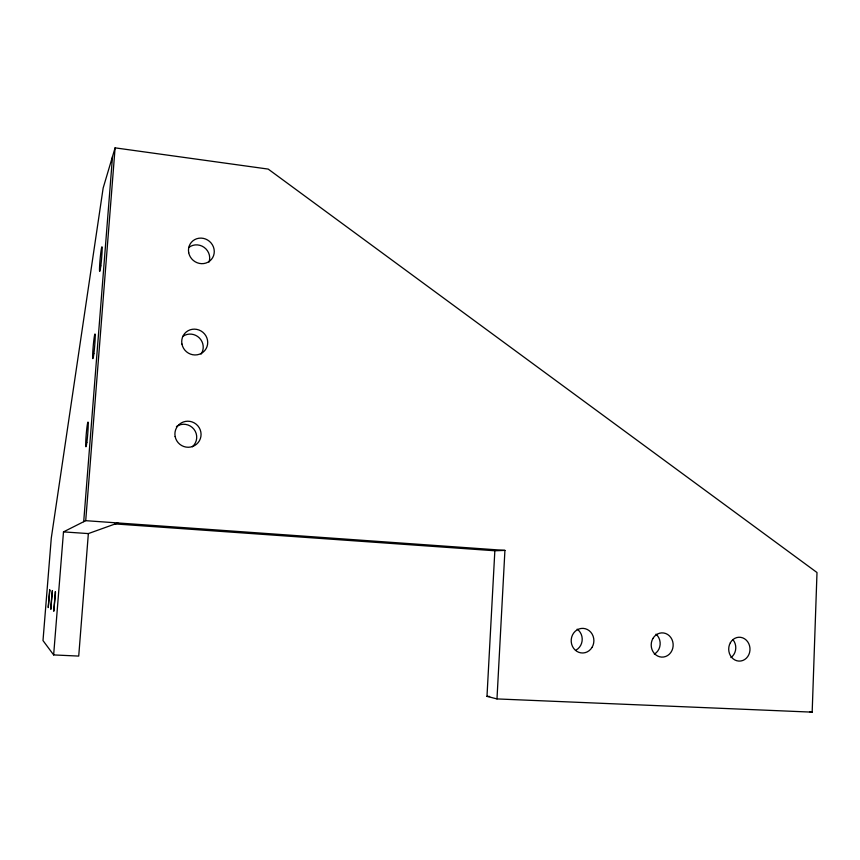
<?xml version="1.0" encoding="UTF-8"?>
<svg xmlns="http://www.w3.org/2000/svg" width="860" height="860" viewBox="0 0 860 860"><rect width="100%" height="100%" fill="white"/><g stroke="black" fill="none" stroke-linecap="round" stroke-linejoin="round"><path stroke-width="1.29" d="M496.983 698.922L504.927 550.4L494.844 550.765L486.986 696.353L496.983 698.922L812.173 712.144L817 572.524L268.191 169.087L115.1 147.855L103.157 188.028L51.288 538.038L43 640.571L53.642 654.922L78.722 656.083L88.354 533.587L117.917 522.966M83.7 521.697L112.52 156.552M53.642 654.922L63.489 531.888L85.72 520.676L115.1 147.855M486.986 696.353L489.662 696.471M63.489 531.888L88.354 533.587M115.229 523.933L494.844 550.765M85.72 520.676L504.927 550.4M809.625 711.704L812.173 712.144M733.042 639.808A11.707 10.481 89 0 1 730.936 657.567M656.008 634.164A11.889 10.804 89.9 0 1 654.331 654.105M577.167 629.165A12.072 11.148 -88.9 0 1 576.146 650.02M176.407 426.538A12.889 12.685 36.3 0 1 193.951 429.248A12.889 12.685 36.3 0 1 192.296 446.781M183.072 336.217A12.9 12.481 38.6 0 1 201.057 354.127M188.791 247.497A12.911 12.266 39.5 0 1 204.153 247.379A12.911 12.266 39.5 0 1 209.012 262.063M55.47 592.959L53.772 611.266L55.352 591.551L55.47 592.959M50.826 606.418L50.869 609.342L52.385 590.53L50.826 606.418M49.762 590.863L48.224 607.59L49.676 589.595L49.762 590.863M100.813 265.858A12.47 0.71 -84.8 0 0 101.996 246.788A12.47 0.71 -84.8 0 0 99.674 264.934A12.47 0.71 -84.8 0 0 100.813 265.858M93.869 353.664A12.459 0.72 -85 0 0 95.084 334.046A12.459 0.72 -85 0 0 92.826 351.471A12.459 0.72 -85 0 0 93.869 353.664M86.849 442.427A12.502 0.731 -85.2 0 0 88.107 422.238A12.502 0.731 -85.2 0 0 85.903 438.944A12.502 0.731 -85.2 0 0 86.849 442.427M730.366 642.732A11.932 10.643 88.9 0 0 738.912 661.093A11.932 10.643 88.9 0 0 748.791 643.688A11.932 10.643 88.9 0 0 730.366 642.732M652.933 638.442A12.126 10.986 89.7 0 0 661.673 657.104A12.126 10.986 89.7 0 0 671.939 639.432A12.126 10.986 89.7 0 0 652.933 638.442M592.035 647.386A12.309 11.341 -89 0 0 583.155 628.38A12.309 11.341 -89 0 0 572.416 646.268A12.309 11.341 -89 0 0 592.035 647.386M175.139 436.514A13.158 12.954 37.7 0 0 196.564 444.201A13.158 12.954 37.7 0 0 192.242 421.981A13.158 12.954 37.7 0 0 175.139 436.514M181.954 344.086A13.169 12.728 39.3 0 0 203.239 352.073A13.169 12.728 39.3 0 0 198.939 329.993A13.169 12.728 39.3 0 0 181.954 344.086M188.705 252.689A13.179 12.513 40 0 0 209.84 260.956A13.179 12.513 40 0 0 205.572 239.026A13.179 12.513 40 0 0 188.705 252.689"/></g></svg>
